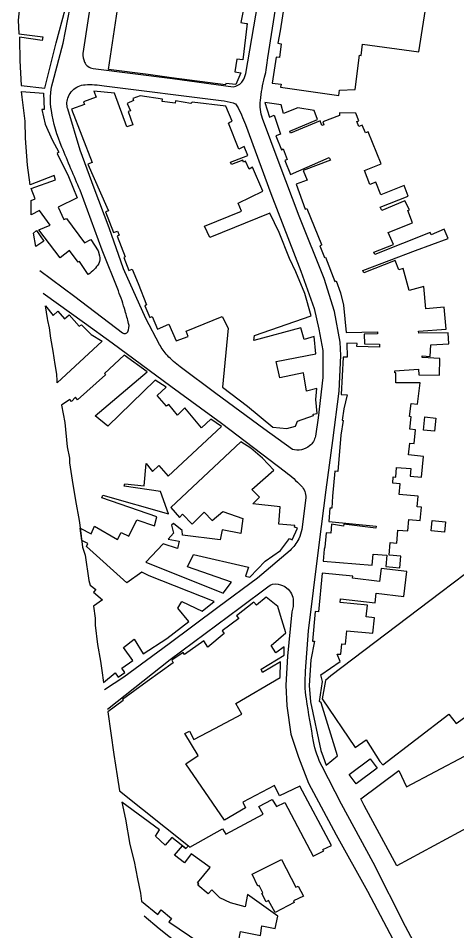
# Model space of a CAD drawing. Header units: metres. Extents: x 320405 to 332543, y 7395686 to 7410003.
# Drawn here: x 320800.3 to 320970.8, y 7406617 to 7406971.4 of the extents above; entities that cross this region are included whole.
import ezdxf

# ---------------------------------------------------------------- set-up
doc = ezdxf.new("R2010")
doc.units = ezdxf.units.M
doc.header["$LTSCALE"] = 10
doc.header["$MEASUREMENT"] = 0
doc.layers.add('Edificações', color=30, linetype='Continuous')
doc.layers.add('Vias Primárias', color=230, linetype='Continuous')

msp = doc.modelspace()

# ---------------------------------------------------------------- linework, layer by layer
at = {"layer": 'Edificações'}
for points in [[(320903.49, 7406976.49), (320901.93, 7406966.61), (320900.95, 7406961.79), (320902.33, 7406961.52), (320901.7, 7406956.19), (320900.31, 7406956.32), (320898.74, 7406946.29), (320902.24, 7406945.84), (320902.09, 7406944.75), (320924.6, 7406941.42), (320924.91, 7406943.52), (320931.01, 7406943.8), (320932.64, 7406957.12), (320933.35, 7406957.03), (320933.88, 7406961.34), (320955.74, 7406958.36), (320961.86, 7406998.01)], [(320800.92, 7406976.82), (320800.33, 7406970.65), (320800.54, 7406965.36), (320809.85, 7406964.26), (320809.66, 7406962.85), (320800.82, 7406964.05), (320800.79, 7406963.39), (320800.94, 7406955.06), (320801.48, 7406945.39), (320810.63, 7406944.28), (320815.09, 7406961.86), (320818.5, 7406974.84)], [(320887.55, 7406974.3), (320886.66, 7406969.84), (320888.67, 7406969.44), (320889.13, 7406969.39), (320887.44, 7406955.27), (320885.14, 7406955.54), (320884.38, 7406950.67), (320886.59, 7406950.33), (320884.74, 7406945.73), (320880.85, 7406946.17), (320880.74, 7406945.55), (320859.79, 7406948.32), (320850.65, 7406949.63), (320835.3, 7406951.61), (320838.87, 7406974.9)], [(320973.75, 7406755.85), (320964.16, 7406748.58), (320921.58, 7406716.2), (320919.48, 7406714.48), (320918.17, 7406707.36), (320931.04, 7406688.5), (320935.24, 7406691.45), (320940.59, 7406683.05), (320941.73, 7406681.73), (320967.37, 7406701.42), (320970.14, 7406697.82), (320984.01, 7406707.7)], [(320885.71, 7406613.05), (320886.46, 7406617), (320894.25, 7406615.55), (320894.83, 7406619.29), (320899.99, 7406618.16), (320900.99, 7406622.94), (320889.19, 7406631.4), (320888.39, 7406626.62), (320882.68, 7406628.13), (320878.53, 7406630.1), (320875.34, 7406633.2), (320873.94, 7406631.69), (320869.96, 7406635), (320870.34, 7406635.55), (320869.87, 7406635.97), (320874.75, 7406641.88), (320867.44, 7406647.2), (320864.74, 7406643.75), (320860.95, 7406646.73), (320863.97, 7406650.35), (320865.35, 7406649.27), (320866.34, 7406650.26), (320866.82, 7406649.77), (320879.55, 7406656.94), (320880.79, 7406654.76), (320895.26, 7406662.63), (320893.67, 7406665.54), (320898.85, 7406668.24), (320900.43, 7406665.5), (320903.73, 7406667.08), (320914.72, 7406646.34), (320918.79, 7406648.31), (320918.49, 7406648.9), (320921.86, 7406650.48), (320909.53, 7406673.4), (320901.67, 7406669.67), (320899.73, 7406673.7), (320887.38, 7406667.18), (320888.49, 7406665.07), (320880.37, 7406660.25), (320865.31, 7406682.11), (320870.05, 7406685.29), (320864.87, 7406693.85), (320866.73, 7406694.8), (320868.37, 7406691.57), (320876.6, 7406695.83), (320887.08, 7406701.35), (320884.71, 7406705.48), (320901.88, 7406715.62), (320902.06, 7406721.75), (320895.1, 7406717.61), (320894.53, 7406718.9), (320903.4, 7406724.24), (320903.49, 7406727.56), (320900.2, 7406725.23), (320898.39, 7406728.04), (320904.14, 7406732.89), (320901.98, 7406739.71), (320900.98, 7406743.21), (320896.41, 7406746.8), (320892.67, 7406743.72), (320891.67, 7406744.89), (320885.01, 7406739.58), (320885.88, 7406738.5), (320879.35, 7406733.71), (320880.14, 7406732.71), (320873.83, 7406727.41), (320872.35, 7406729.79), (320864.74, 7406724.53), (320864.26, 7406725.36), (320859.91, 7406722.4), (320860.39, 7406721.31), (320850.26, 7406714.1), (320840.69, 7406707.09), (320840.96, 7406706.69), (320835.02, 7406702.33), (320837.41, 7406685.67), (320838.66, 7406677.45), (320839.63, 7406671.67), (320866.34, 7406650.26), (320865.35, 7406649.27), (320859.86, 7406653.57), (320857.29, 7406650.6), (320853.53, 7406654.03), (320855.11, 7406656.47), (320840.49, 7406667.23), (320841.87, 7406660.69), (320843.64, 7406650.86), (320845.24, 7406644.26), (320846.63, 7406637.47), (320847.7, 7406631.93), (320848.15, 7406628.85), (320854.45, 7406623.66), (320855.81, 7406625.4), (320859.79, 7406622.14), (320858.75, 7406620.81), (320870.76, 7406612.66)]]:
    msp.add_lwpolyline(points, dxfattribs=at)
msp.add_lwpolyline([(320801.63, 7406943.04), (320810.1, 7406942.4), (320810.4, 7406936.08), (320809.43, 7406936.04), (320810.78, 7406930.28), (320813.53, 7406924.29), (320816.12, 7406919.42), (320815.45, 7406919.01), (320819.76, 7406910.04), (320823.22, 7406901.72), (320815.85, 7406898.08), (320817.96, 7406893.32), (320819.04, 7406893.8), (320826.03, 7406884.26), (320828.48, 7406885.63), (320831.31, 7406881.23), (320831.85, 7406879.25, -0.19387), (320831.51, 7406876.33, -0.12758), (320827.43, 7406871.99), (320824.04, 7406877.01), (320823.58, 7406876.73), (320820.24, 7406881.32), (320816.55, 7406878.5), (320808.33, 7406889.28), (320812.67, 7406891.14), (320808.59, 7406896.79), (320805.31, 7406895.19), (320805.39, 7406900.78), (320806.93, 7406901.39), (320805.36, 7406905.34), (320814.82, 7406908.79), (320814.22, 7406910.44), (320804.91, 7406906.86), (320803.96, 7406914.41), (320803.15, 7406924.9), (320803.03, 7406931.5), (320801.87, 7406940.86)], format="xyb", close=True, dxfattribs=at)
for points in [[(320888.49, 7406915.99), (320887.68, 7406915.66), (320887.38, 7406916.4), (320883.06, 7406914.64), (320882.67, 7406915.63), (320889.41, 7406918.18), (320887.99, 7406921.63), (320885.85, 7406920.63), (320881.84, 7406930.76), (320882.36, 7406931.09), (320883.34, 7406931.51), (320880.81, 7406937.37), (320867.78, 7406938.94), (320867.29, 7406938.35), (320861.35, 7406939.39), (320861.2, 7406938.43), (320856.18, 7406939.17), (320856.32, 7406940.09), (320847.59, 7406941.38), (320844.72, 7406940.26), (320845.05, 7406939.51), (320842.57, 7406938.41), (320843.83, 7406935.55), (320842.89, 7406935.21), (320844.74, 7406930.09), (320842.47, 7406929.25), (320837.6, 7406942.33), (320829.68, 7406943.18), (320830.48, 7406940.79), (320825.58, 7406938.99), (320825.96, 7406937.96), (320820.99, 7406936.14), (320829.04, 7406915.44), (320827.31, 7406914.82), (320834.64, 7406898.11), (320835.31, 7406896.75), (320834.14, 7406896.36), (320837.27, 7406888.27), (320838.83, 7406888.77), (320839.5, 7406887.26), (320838.72, 7406886.93), (320841.85, 7406878.91), (320841.24, 7406878.58), (320843.19, 7406873.5), (320844.54, 7406874.04), (320846.77, 7406868.52), (320850.07, 7406860.18), (320849.35, 7406859.9), (320851.3, 7406855.33), (320852.25, 7406855.66), (320854.38, 7406850.85), (320858.68, 7406852.69), (320861.59, 7406846.21), (320866.17, 7406848), (320865.5, 7406850.01), (320879.36, 7406855.76), (320881.72, 7406851.16), (320879.6, 7406828.31), (320889.21, 7406820.94), (320899.04, 7406812.8), (320904.43, 7406812.29), (320907.91, 7406813.13), (320908.64, 7406815.04), (320914.77, 7406817.29), (320914.69, 7406817.79), (320916.31, 7406818.04), (320915.68, 7406823.44), (320916.1, 7406827.78), (320912.11, 7406826.76), (320910.94, 7406833.81), (320901.76, 7406831.94), (320900.4, 7406838.22), (320915.75, 7406841.22), (320915.11, 7406847.91), (320911.19, 7406846.83), (320909.94, 7406851.26), (320891.65, 7406846.43), (320891.93, 7406848.31), (320913.97, 7406855.96), (320911.51, 7406864.67), (320907.97, 7406873), (320905.57, 7406878.2), (320901.45, 7406888.34), (320897.91, 7406895.81), (320874.59, 7406886.33), (320872.54, 7406890.73), (320886.88, 7406896.63), (320885.56, 7406899.71), (320895.21, 7406904.39), (320891.22, 7406913.6), (320889.84, 7406912.88)], [(320918.93, 7406765.46), (320918.55, 7406760.81), (320937.56, 7406759.25), (320937.91, 7406763.48), (320943.22, 7406763.04), (320942.86, 7406758.63), (320948.3, 7406758.18), (320948.67, 7406762.68), (320944.14, 7406763.06), (320944.54, 7406768), (320947.1, 7406767.79), (320947.51, 7406772.84), (320951.39, 7406772.52), (320951.76, 7406776.97), (320956.18, 7406776.6), (320956.65, 7406781.7), (320955.08, 7406781.84), (320955.46, 7406785.96), (320948.09, 7406786.64), (320948.46, 7406790.75), (320945.54, 7406791.02), (320945.77, 7406793.47), (320946.7, 7406793.39), (320947.04, 7406797.17), (320952.58, 7406796.67), (320952.31, 7406793.71), (320956.7, 7406793.31), (320957.44, 7406801.44), (320951.72, 7406801.96), (320952.14, 7406806.57), (320953.88, 7406806.41), (320954.37, 7406811.76), (320952.24, 7406811.95), (320952.68, 7406816.73), (320952.03, 7406816.84), (320952.66, 7406822), (320955.19, 7406821.69), (320956.16, 7406829.95), (320947.04, 7406829.92), (320946.71, 7406829.92), (320946.71, 7406833.89), (320946.42, 7406833.89), (320946.42, 7406834.67), (320955.5, 7406835.25), (320955.64, 7406833.03), (320963.71, 7406832.95), (320963.77, 7406839.45), (320956.99, 7406839.81), (320957.02, 7406840.38), (320960.08, 7406840.22), (320960.32, 7406844.76), (320967.27, 7406845.1), (320967.06, 7406849.35), (320955.62, 7406849.28), (320955.61, 7406850.07), (320966.33, 7406850.85), (320965.54, 7406859.32), (320958.42, 7406858.66), (320957.6, 7406867.37), (320951.87, 7406865.85), (320949.61, 7406874.35), (320947.86, 7406873.86), (320946.53, 7406877.47), (320934.39, 7406872.61), (320934.02, 7406873.52), (320954.41, 7406881.31), (320967.11, 7406885.99), (320965.51, 7406889.62), (320960.48, 7406887.39), (320960.06, 7406888.35), (320938.59, 7406879.75), (320938.24, 7406880.63), (320945.82, 7406883.66), (320943.82, 7406888.34), (320953.28, 7406892.07), (320951.39, 7406896.85), (320952.01, 7406897.1), (320950.27, 7406900.59), (320941.31, 7406896.88), (320940.62, 7406898.12), (320951.58, 7406902.43), (320949.98, 7406906.5), (320940.95, 7406902.95), (320939.03, 7406907.82), (320936.73, 7406906.91), (320934.58, 7406912.39), (320941.11, 7406915), (320935.99, 7406927.32), (320935.04, 7406926.92), (320933.76, 7406930.01), (320932.36, 7406929.43), (320931.57, 7406931.32), (320932.45, 7406931.68), (320931.24, 7406934.6), (320924.96, 7406934.71), (320924.94, 7406933.65), (320918.4, 7406931.31), (320918.85, 7406930.05), (320918.07, 7406929.77), (320917.42, 7406931.58), (320905.94, 7406926.85), (320905.6, 7406927.66), (320916.42, 7406932.22), (320915.03, 7406935.71), (320908.74, 7406936.66), (320903.24, 7406934.5), (320902.35, 7406937.84), (320895.96, 7406938.79), (320897.78, 7406933.03), (320899.57, 7406933.8), (320901.97, 7406926.4), (320900.22, 7406925.83), (320902.37, 7406920.43), (320903.09, 7406920.72), (320904.62, 7406916.63), (320903.68, 7406916.28), (320905.86, 7406910.78), (320920.93, 7406917.41), (320921.38, 7406916.39), (320910.88, 7406912.3), (320912.31, 7406908.64), (320908.13, 7406907.01), (320911.59, 7406897.32), (320912.29, 7406897.57), (320917.87, 7406883.71), (320917.96, 7406883.39), (320917.24, 7406883.19), (320919.08, 7406878.55), (320919.47, 7406878.71), (320923.14, 7406869.28), (320923.57, 7406869.49), (320925.32, 7406864.93), (320926.45, 7406860.09), (320927.44, 7406849.46), (320939.63, 7406849.73), (320939.64, 7406848.98), (320934.47, 7406848.87), (320934.55, 7406845.16), (320940.48, 7406844.94), (320940.43, 7406843.75), (320931.65, 7406844.08), (320931.7, 7406845.22), (320927.77, 7406845.36), (320927.85, 7406839.87), (320926.35, 7406839.95), (320925.59, 7406825.49), (320927.88, 7406825.37), (320926.61, 7406819.9), (320925.98, 7406815.44), (320926.36, 7406815.32), (320925.46, 7406809.71), (320924.29, 7406795.58), (320923.15, 7406795.68), (320922.16, 7406785.93), (320921.97, 7406781.35), (320921.17, 7406781.38), (320920.72, 7406776.19), (320939.12, 7406774.38), (320939.05, 7406773.61), (320926.57, 7406775.06), (320926.49, 7406774.38), (320921.8, 7406775.09), (320921.51, 7406771.58), (320919.76, 7406771.72), (320919.16, 7406766.16)], [(320806.24, 7406888.02), (320807.41, 7406889.03), (320810.22, 7406884.9), (320807.08, 7406882.82)], [(320815.44, 7406830), (320815.37, 7406830.75), (320815.28, 7406833.36), (320814.68, 7406837.1), (320813.87, 7406842.23), (320813.02, 7406847.24), (320812.46, 7406851.3), (320811.74, 7406854.19), (320811.62, 7406854.96), (320810.86, 7406859.82), (320813.87, 7406856.07), (320815.62, 7406857.75), (320818.32, 7406854.75), (320820.13, 7406856.31), (320823.98, 7406851.92), (320824.82, 7406852.46), (320828.62, 7406848.77), (320832.83, 7406846.07)], [(320823.27, 7406823.4), (320822.51, 7406824.44), (320820.94, 7406822.7), (320820.31, 7406823.46), (320817.15, 7406821.27), (320818.34, 7406814.59), (320819.29, 7406805.18), (320820.14, 7406800.71), (320820.25, 7406798.97), (320821.26, 7406792.23), (320822.47, 7406784.32), (320823.96, 7406776.5), (320824.2, 7406774.79), (320825.24, 7406766.14), (320826.21, 7406763.1), (320827.76, 7406753.26), (320828.17, 7406751.5), (320830.41, 7406749.78), (320829.48, 7406748.79), (320832.96, 7406745.78), (320829.48, 7406743.32), (320830.13, 7406738.7), (320830.12, 7406735.89), (320831.05, 7406728.41), (320832.16, 7406721.93), (320832.73, 7406718.35), (320833.43, 7406713.66), (320837.97, 7406717.43), (320839.13, 7406715.69), (320841.68, 7406717.61), (320840.52, 7406719.29), (320844.76, 7406722.24), (320841.1, 7406727.23), (320845.28, 7406730.53), (320848.82, 7406724.79), (320858, 7406730.79), (320866.43, 7406737.3), (320862.25, 7406742.52), (320863.7, 7406745.07), (320871.66, 7406741.3), (320876.36, 7406745.07), (320851.1, 7406755.12), (320848.23, 7406756.48), (320842.37, 7406752.3), (320826.75, 7406766.51), (320827.33, 7406767.61), (320824.93, 7406768.76), (320824.35, 7406773.53), (320828.61, 7406771.32), (320829.89, 7406774.33), (320838.84, 7406769.21), (320840.23, 7406771.82), (320843.25, 7406770.43), (320846.27, 7406776.81), (320853.19, 7406774.42), (320854.06, 7406777.96), (320832.75, 7406785.33), (320833.15, 7406786.43), (320858.64, 7406779.13), (320855.49, 7406787.74), (320841.36, 7406789.84), (320841.6, 7406790.83), (320849.18, 7406790.01), (320849.88, 7406798.7), (320851.93, 7406796.25), (320852.34, 7406795.55), (320854.9, 7406797.94), (320858.52, 7406793.8), (320879.16, 7406813.01), (320874.99, 7406815.88), (320871.35, 7406812.48), (320864.96, 7406820.28), (320862.14, 7406817.46), (320858.69, 7406821.59), (320857.84, 7406820.93), (320854.19, 7406825.04), (320857.65, 7406828.28), (320853.39, 7406831.03), (320835.05, 7406813.15), (320830.13, 7406817.14), (320850.26, 7406834.22), (320841.44, 7406840.68), (320833.77, 7406833.58), (320834.22, 7406833.13)], [(320957.99, 7406816.76), (320962.28, 7406816.3), (320961.74, 7406811.19), (320957.45, 7406811.65)], [(320859.55, 7406781.63), (320862.86, 7406777.71), (320864.04, 7406779.04), (320867.81, 7406775.17), (320872.42, 7406779.72), (320875.48, 7406776.55), (320879.65, 7406780.02), (320887.41, 7406777.29), (320886.61, 7406771.49), (320879.37, 7406772.9), (320878.66, 7406769.02), (320864.01, 7406770.83), (320863.94, 7406772.6), (320860.55, 7406775.44), (320859.75, 7406774.75), (320860.55, 7406771.56), (320858.43, 7406769.32), (320862.74, 7406768.51), (320862.05, 7406765.63), (320856.55, 7406767.51), (320849.78, 7406760.32), (320879.77, 7406748.4), (320883.05, 7406752.64), (320865.9, 7406758.62), (320868.26, 7406763.33), (320889.58, 7406758.37), (320888.4, 7406754.97), (320890.13, 7406754.54), (320896.11, 7406760.81), (320902.06, 7406764.9), (320905.54, 7406769.51), (320906.52, 7406769.08), (320908.59, 7406773.59), (320907.5, 7406773.91), (320907.56, 7406774.58), (320901.43, 7406775.17), (320901.9, 7406781.86), (320891.28, 7406782.96), (320893.91, 7406785.55), (320890.97, 7406788.62), (320899.49, 7406796.13), (320895.1, 7406800.78), (320890.54, 7406804.58), (320886.61, 7406807.05)], [(320960.82, 7406776.56), (320965.99, 7406776.01), (320965.57, 7406772.03), (320960.4, 7406772.58)], [(320919.73, 7406681.64), (320924.12, 7406685.23), (320917.86, 7406705.81), (320917.17, 7406706.36), (320918.33, 7406714.04), (320917.73, 7406716.6), (320925.11, 7406721.82), (320923.97, 7406724.73), (320925.43, 7406724.73), (320925.77, 7406728.66), (320927.24, 7406728.54), (320927.72, 7406733.74), (320937.85, 7406732.8), (320938.47, 7406738.8), (320935.25, 7406739.14), (320935.72, 7406743.63), (320925.16, 7406744.72), (320925.3, 7406746.09), (320938.69, 7406744.55), (320939.12, 7406748.33), (320949.89, 7406747.09), (320951, 7406756.73), (320941.04, 7406757.87), (320940.47, 7406752.9), (320929.99, 7406754.13), (320930.09, 7406754.99), (320918.17, 7406756.1), (320916.79, 7406741.05), (320915.48, 7406741.17), (320914.44, 7406729.76), (320915.25, 7406729.69), (320913.82, 7406722.41), (320913.21, 7406712.46), (320913.69, 7406706.15), (320917.65, 7406687.28), (320918.61, 7406684.83)], [(320928.71, 7406677.97), (320936.83, 7406684.05), (320939.56, 7406680.39), (320931.44, 7406674.32)], [(320933.16, 7406668.47), (320947.86, 7406679.55), (320950.96, 7406673.14), (320973.37, 7406685.12), (320978.11, 7406676.29), (320980.09, 7406677.45), (320982.37, 7406673.32), (320980.26, 7406672.15), (320985.47, 7406663.26), (320947.21, 7406642.53), (320934.42, 7406665.91)], [(320890.98, 7406639.3), (320902.36, 7406644.98), (320908.04, 7406634.29), (320908.89, 7406634.6), (320910.89, 7406630.77), (320907.07, 7406628.9), (320907.29, 7406628.33), (320899.96, 7406624.37), (320897.34, 7406629.03), (320896.49, 7406628.59), (320894.75, 7406631.8), (320895.2, 7406632.02), (320893.82, 7406634.9), (320893.2, 7406634.59)]]:
    msp.add_lwpolyline(points, close=True, dxfattribs=at)
at = {"layer": 'Vias Primárias'}
for points in [[(320831.71, 7406999.26), (320825.41, 7406957.81, 0.114958), (320826.03, 7406954.46, 0.26362), (320829.34, 7406951.99), (320860.13, 7406948.08), (320883.66, 7406944.81, 0.211314), (320887.34, 7406947.08, 0.108277), (320888.54, 7406950.04), (320897.13, 7407000), (320904.41, 7407042.68), (320908.23, 7407067.7), (320879.75, 7407079.04, -0.164104), (320878.96, 7407079.71, 0.183048), (320878, 7407080.47), (320846.07, 7407090.16), (320816.96, 7407098.92), (320816.73, 7407096.87, 0.043015), (320816.7, 7407095.68, 0.121643), (320818.75, 7407089.11, 0.061847), (320823.48, 7407083.13, -0.034163), (320830.08, 7407075.65, -0.08926), (320835.46, 7407065.24, -0.110443), (320837.36, 7407041.32, 0.0014), (320833.51, 7407013.68)], [(320833.6, 7406945.21), (320878.99, 7406939.58, -0.040852), (320883.73, 7406938.59, -0.196139), (320885.09, 7406937.51, -0.039166), (320888.45, 7406930.19), (320898.33, 7406903.49), (320909.89, 7406873.32), (320915.05, 7406858.87), (320916.95, 7406850.84), (320918.46, 7406842.52), (320918.46, 7406832.01), (320916.68, 7406816.43), (320915.54, 7406809.27, -0.188552), (320913.31, 7406805.48, -0.233936), (320906.64, 7406804.07), (320895.51, 7406812.05), (320876.91, 7406825.76), (320863.12, 7406836.19, -0.039911), (320858.18, 7406840.58, -0.073352), (320855.14, 7406844.86), (320849.82, 7406854.92), (320841.14, 7406874.17), (320835.6, 7406890.09), (320829.77, 7406905.46), (320824.29, 7406920.24), (320819.5, 7406936.28, -0.174182), (320819.76, 7406941.06, -0.094835), (320821.33, 7406943.4, -0.184885), (320826.28, 7406945.66, -0.061707)]]:
    msp.add_lwpolyline(points, format="xyb", close=True, dxfattribs=at)
for points in [[(320808.67, 7406873.54), (320822.29, 7406863.53), (320840.81, 7406849.32, 0.451824), (320842.77, 7406849.77, 0.192125), (320843.14, 7406853, 0.003373), (320841.79, 7406857.88, 0.025125), (320839.15, 7406865.64), (320832.9, 7406881.4), (320824.31, 7406904.67, -0.002385), (320817.24, 7406921.45, -0.057278), (320813.17, 7406935.6, -0.107116), (320813.7, 7406946.6), (320817.77, 7406961.82), (320824.99, 7406999.13)], [(320964.75, 7406592.32), (320950.56, 7406618.98), (320937.97, 7406643.8), (320925.67, 7406666.52), (320918.15, 7406681.1, -0.074785), (320914.86, 7406690.78, -0.00591), (320912.09, 7406707.35, -0.062332), (320911.77, 7406718.03), (320912.88, 7406733.74), (320914.89, 7406749.39), (320917.04, 7406767.05), (320919.74, 7406788.43), (320922.37, 7406807.6), (320924.83, 7406826.77), (320925.39, 7406840.62), (320925.15, 7406845.7), (320923, 7406857.71), (320919.02, 7406870.44), (320909.25, 7406894.68), (320901.45, 7406915.19), (320895.11, 7406932.54, -0.113438), (320894.23, 7406939.59, -0.03784), (320895.84, 7406948.58, 0.041967), (320897.12, 7406956.11), (320900.73, 7406979.26)], [(320809.97, 7406864.74), (320826.05, 7406853.24), (320836.75, 7406845.46), (320859.48, 7406828.69), (320879.13, 7406814.3), (320903.98, 7406795.4, -0.038817), (320910.09, 7406789.96, -0.204957), (320911.82, 7406785.37), (320910.24, 7406773.09, -0.084907), (320909.11, 7406769.41, -0.088867), (320905.72, 7406764.9), (320893.15, 7406754.12), (320877.79, 7406742.76), (320858.82, 7406728.67), (320841.27, 7406715.72), (320833.83, 7406710.81)], [(320834.89, 7406703.26), (320859.25, 7406722.62), (320886.44, 7406742.81), (320897.06, 7406750.86, -0.209522), (320901.12, 7406751.84, -0.125179), (320904.43, 7406750.34, -0.216423), (320906.99, 7406745.29, -0.085085), (320906.47, 7406741.15), (320904.73, 7406723.92), (320904.06, 7406712.63), (320904.51, 7406704.57), (320906.02, 7406693.57), (320908.95, 7406684.7), (320912.87, 7406674.66), (320923.64, 7406654.5), (320935.76, 7406632.74), (320956.69, 7406592.99)]]:
    msp.add_lwpolyline(points, format="xyb", dxfattribs=at)
msp.add_lwpolyline([(320866.21, 7406609.1), (320855.02, 7406618.07), (320849.19, 7406622.94)], dxfattribs=at)

doc.saveas('drawing.dxf')
